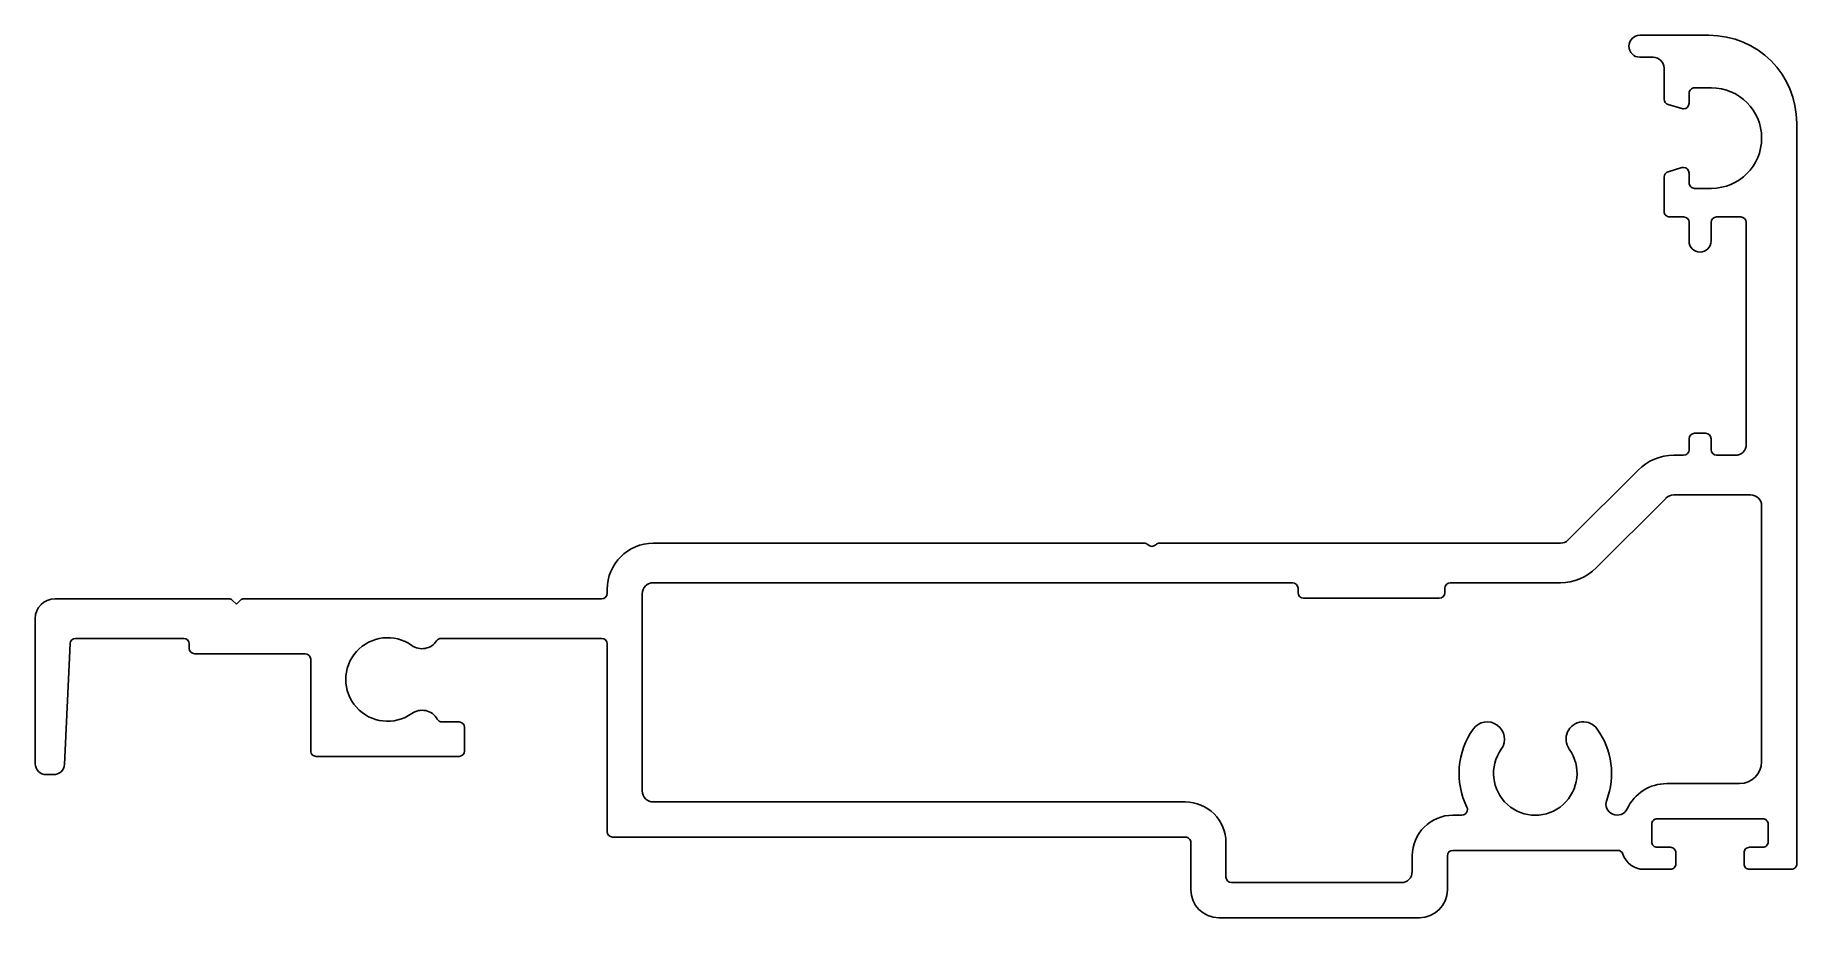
# Model space of a CAD drawing. Extents: x -52.1 to 28, y 0.5 to 40.6.
import ezdxf

# ---------------------------------------------------------------- set-up
doc = ezdxf.new("R2010")
doc.units = 0
doc.layers.add('1', color=7, linetype='CONTINUOUS')

msp = doc.modelspace()

# ---------------------------------------------------------------- linework, layer by layer
at = {"layer": '1', "color": 7, "linetype": 'CONTINUOUS'}
for p, q in [((24.046, 40.619), (20.906, 40.619)), ((20.906, 39.619), (21.506, 39.619)), ((22.006, 39.119), (22.006, 37.709)), ((23.146, 37.527), (23.146, 37.974)), ((23.396, 38.224), (24.161, 38.224)), ((22.189, 37.466), (22.821, 37.283)), ((28.046, 2.926), (28.046, 36.619)), ((22.821, 34.595), (22.189, 34.412)), ((22.006, 34.168), (22.006, 32.604)), ((23.146, 33.904), (23.146, 34.351)), ((24.161, 33.654), (23.396, 33.654)), ((22.256, 32.354), (22.896, 32.354)), ((23.146, 32.104), (23.146, 31.254)), ((24.146, 31.254), (24.146, 32.104)), ((24.396, 32.354), (25.496, 32.354)), ((25.746, 32.104), (25.746, 22.011)), ((23.896, 22.511), (23.396, 22.511)), ((23.146, 22.261), (23.146, 21.761)), ((24.146, 21.761), (24.146, 22.261)), ((22.896, 21.511), (22.448, 21.511)), ((25.246, 21.511), (24.396, 21.511)), ((20.822, 20.838), (17.642, 17.658)), ((18.915, 16.385), (22.095, 19.565)), ((22.448, 19.711), (25.946, 19.711)), ((26.446, 19.211), (26.446, 7.576)), ((-1.652, 17.511), (-23.989, 17.511)), ((-1.475, 17.438), (-1.475, 17.438)), ((17.288, 17.511), (-0.945, 17.511)), ((-26.089, 15.411), (-26.089, 15.231)), ((-23.989, 15.711), (5.099, 15.711)), ((5.349, 15.461), (5.349, 15.261)), ((12.029, 15.261), (12.029, 15.461)), ((12.279, 15.711), (17.288, 15.711)), ((-43.294, 14.981), (-51.215, 14.981)), ((-42.96, 14.731), (-43.15, 14.922)), ((-42.769, 14.922), (-42.96, 14.731)), ((-26.339, 14.981), (-42.625, 14.981)), ((-24.489, 6.241), (-24.489, 15.211)), ((5.599, 15.011), (11.779, 15.011)), ((-52.115, 14.081), (-52.115, 7.481)), ((-50.784, 7.448), (-50.53, 12.948)), ((-50.281, 13.181), (-45.359, 13.181)), ((-45.109, 12.931), (-45.109, 12.731)), ((-33.641, 13.181), (-26.339, 13.181)), ((-26.089, 12.931), (-26.089, 4.391)), ((-44.859, 12.481), (-39.831, 12.481)), ((-39.581, 12.231), (-39.581, 8.061)), ((-32.831, 9.381), (-33.602, 9.381)), ((-32.581, 8.061), (-32.581, 9.131)), ((-39.331, 7.811), (-32.831, 7.811)), ((-51.615, 6.981), (-51.283, 6.981)), ((25.446, 6.576), (22.127, 6.576)), ((0.221, 5.741), (-23.989, 5.741)), ((12.811, 5.138), (12.396, 5.138)), ((21.696, 4.976), (26.496, 4.976)), ((-25.839, 4.141), (0.221, 4.141)), ((21.446, 3.926), (21.446, 4.726)), ((26.746, 4.726), (26.746, 3.926)), ((0.471, 3.891), (0.471, 1.741)), ((2.071, 2.321), (2.071, 3.891)), ((2.071, 3.891), (2.071, 3.891)), ((10.546, 3.288), (10.546, 2.571)), ((12.146, 1.741), (12.146, 3.288)), ((12.396, 3.538), (19.896, 3.538)), ((22.296, 3.676), (21.696, 3.676)), ((22.546, 2.926), (22.546, 3.426)), ((25.646, 3.426), (25.646, 2.926)), ((26.496, 3.676), (25.896, 3.676)), ((21.084, 2.676), (22.296, 2.676)), ((25.896, 2.676), (27.796, 2.676)), ((10.046, 2.071), (2.321, 2.071)), ((1.741, 0.471), (10.876, 0.471))]:
    msp.add_line(p, q, dxfattribs=at)
for centre, radius, start, end in [((20.906, 40.119), 0.5, 90, 180), ((20.906, 40.119), 0.5, 180, 270), ((24.046, 36.619), 4, 360, 90), ((21.506, 39.119), 0.5, 0, 90), ((22.26, 37.709), 0.254, 180, 253.85566), ((23.396, 37.974), 0.25, 89.99996, 180.00004), ((24.161, 35.939), 2.285, 270, 90), ((22.892, 37.527), 0.254, 253.85566, 270), ((22.892, 37.527), 0.254, 270, 360), ((22.892, 34.351), 0.254, 90, 106.14434), ((22.892, 34.351), 0.254, 0, 90), ((22.26, 34.168), 0.254, 106.14434, 180), ((23.396, 33.904), 0.25, 179.99996, 270.00004), ((22.256, 32.604), 0.25, 179.99996, 270.00004), ((22.896, 32.104), 0.25, 0, 90), ((24.396, 32.104), 0.25, 90, 180), ((25.496, 32.104), 0.25, 360, 90), ((23.646, 31.254), 0.5, 180, 0), ((23.396, 22.261), 0.25, 90, 180), ((23.896, 22.261), 0.25, 360, 90), ((22.896, 21.761), 0.25, 270, 0), ((24.396, 21.761), 0.25, 180, 270), ((25.246, 22.011), 0.5, 270, 360), ((22.448, 19.211), 2.3, 90, 135), ((22.448, 19.211), 0.5, 90, 135), ((25.946, 19.211), 0.5, 360, 90), ((17.288, 18.011), 0.5, 270, 315), ((-23.989, 15.411), 2.1, 90, 180), ((-1.652, 17.261), 0.25, 45, 90), ((-1.299, 17.615), 0.25, 225, 315), ((-0.945, 17.261), 0.25, 90, 135), ((17.288, 18.011), 2.3, 270, 315), ((-26.339, 15.231), 0.25, 270, 360), ((-23.989, 15.211), 0.5, 90, 180), ((5.099, 15.461), 0.25, 0, 90), ((5.599, 15.261), 0.25, 180, 270), ((11.779, 15.261), 0.25, 270, 0), ((12.279, 15.461), 0.25, 90, 180), ((-51.215, 14.081), 0.9, 90, 180), ((-43.294, 14.778), 0.203, 45, 90), ((-42.625, 14.778), 0.203, 90, 135), ((-50.281, 12.931), 0.25, 90, 176.22772), ((-45.359, 12.931), 0.25, 360, 90), ((-36.081, 11.311), 1.9, 54.56905, 305.43095), ((-34.516, 13.511), 0.8, 234.56902, 326.46953), ((-33.641, 12.931), 0.25, 90, 146.46953), ((-26.339, 12.931), 0.25, 360, 90), ((-44.859, 12.731), 0.25, 180, 270), ((-39.831, 12.231), 0.25, 0, 90), ((-34.516, 9.111), 0.8, 29.81184, 125.43097), ((-33.602, 9.635), 0.254, 209.81184, 270), ((-32.831, 9.131), 0.25, 0, 90), ((16.146, 7.038), 3.47, 144.46688, 206.33053), ((13.961, 8.598), 0.785, 324.46694, 144.46694), ((18.331, 8.598), 0.785, 35.53306, 215.53306), ((16.146, 7.038), 3.47, 339.49979, 35.53304), ((-39.331, 8.061), 0.25, 179.99996, 270.00004), ((-32.831, 8.061), 0.25, 270, 0), ((16.146, 7.038), 1.9, 144.46694, 35.53306), ((-51.615, 7.481), 0.5, 180, 270), ((-51.283, 7.481), 0.5, 270, 356.22772), ((25.446, 7.576), 1, 270, 360), ((22.127, 4.595), 1.981, 90, 155.03808), ((-23.989, 6.241), 0.5, 180, 270), ((0.221, 3.891), 1.85, 359.99996, 90.00004), ((19.871, 5.645), 0.507, 159.49979, 335.03808), ((12.396, 3.288), 1.85, 90, 180), ((12.811, 5.388), 0.25, 270, 26.33054), ((21.696, 4.726), 0.25, 89.99996, 180.00004), ((26.496, 4.726), 0.25, 359.99996, 90.00004), ((-25.839, 4.391), 0.25, 180, 270), ((0.221, 3.891), 0.25, 359.99996, 90.00004), ((12.396, 3.288), 0.25, 90, 180), ((19.896, 3.288), 0.25, 18.09444, 90), ((21.084, 3.676), 1, 198.09444, 270), ((21.696, 3.926), 0.25, 179.99996, 270.00004), ((22.296, 3.426), 0.25, 359.99996, 90.00004), ((25.896, 3.426), 0.25, 89.99996, 180.00004), ((26.496, 3.926), 0.25, 269.99996, 0.00004), ((10.046, 2.571), 0.5, 270, 360), ((22.296, 2.926), 0.25, 269.99996, 0.00004), ((25.896, 2.926), 0.25, 179.99996, 270.00004), ((27.796, 2.926), 0.25, 269.99994, 0.00002), ((1.741, 1.741), 1.27, 180, 270), ((2.321, 2.321), 0.25, 180, 270), ((10.876, 1.741), 1.27, 270, 360)]:
    msp.add_arc(centre, radius, start, end, dxfattribs=at)

doc.saveas('drawing.dxf')
